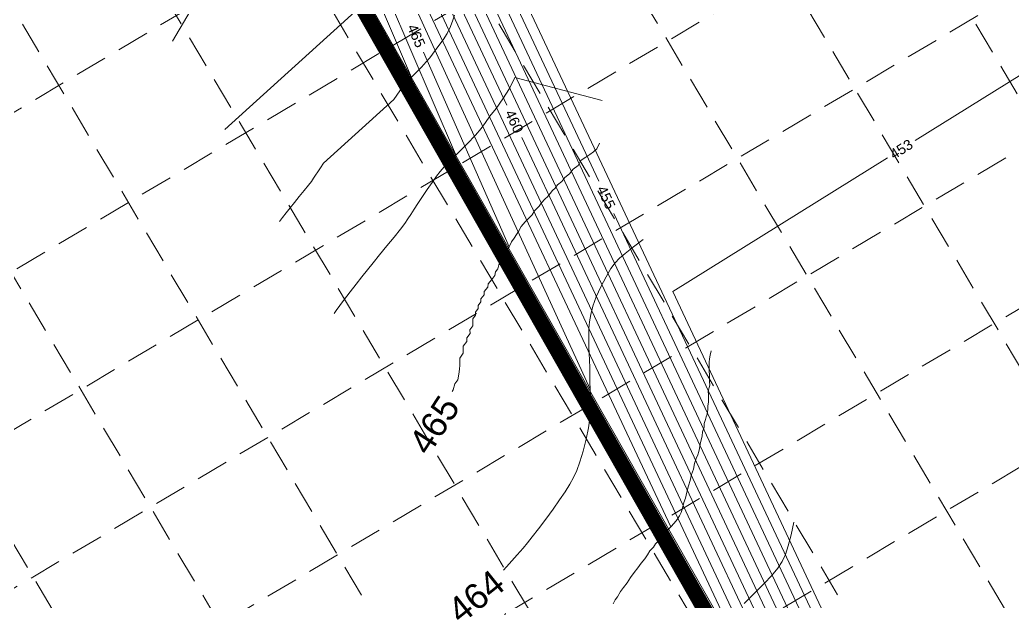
# Model space of a CAD drawing. Header units: inches. Extents: x 2527773 to 2531821, y 6906669 to 6910268.
# Drawn here: x 2528239.1 to 2528628.7, y 6908346.2 to 6908574.5 of the extents above; entities that cross this region are included whole.
import ezdxf
from ezdxf.enums import TextEntityAlignment as Align

# ---------------------------------------------------------------- set-up
doc = ezdxf.new("R2010")
doc.units = ezdxf.units.IN
doc.header["$MEASUREMENT"] = 0
doc.linetypes.add('DASHED', pattern=[0.2286, 0.1524, -0.0762])
doc.linetypes.add('HIDDEN', pattern=[0.009525, 0.00635, -0.003175])
for name, color, linetype, lineweight in [('CE-GRADE-25128 - CE-GRAD-CONT-MAJR-LABL-STD1', 1, 'Continuous', 30), ('CE-GRADE-25128 - CE-GRAD-CONT-MAJR-LINE', 1, 'Continuous', 80), ('CE-GRADE-25128 - CE-GRAD-CONT-MINR-LABL-STD1', 40, 'Continuous', 30), ('CE-GRADE-25128 - CE-GRAD-CONT-MINR-LINE', 40, 'Continuous', 53), ('Level 13', 7, 'Continuous', 0)]:
    doc.layers.add(name, color=color, linetype=linetype, lineweight=lineweight)
doc.layers.add('GRID', color=254, linetype='HIDDEN')
doc.layers.add('LIMITS OF DISTURBANCE', color=1, linetype='HIDDEN')
doc.styles.get("Standard").update_dxf_attribs({"font": 'ARIAL.TTF'})

msp = doc.modelspace()

# ---------------------------------------------------------------- linework, layer by layer
at = {"color": 35, "lineweight": 0}
for p, q in [((2528298.96, 6908566.11), (2528326.16, 6908612.47)), ((2528319.5, 6908531.55), (2528374.67, 6908581.4)), ((2528408.9, 6908574.34), (2528409.6, 6908576.36)), ((2528406.69, 6908569.2), (2528407.95, 6908571.85)), ((2528407.95, 6908571.85), (2528408.9, 6908574.34)), ((2528405.13, 6908566.69), (2528406.69, 6908569.2)), ((2528402.02, 6908562.53), (2528403.48, 6908564.43)), ((2528403.48, 6908564.43), (2528405.13, 6908566.69)), ((2528398.51, 6908558.02), (2528399.88, 6908559.64)), ((2528399.88, 6908559.64), (2528400.91, 6908561.02)), ((2528400.91, 6908561.02), (2528402.02, 6908562.53)), ((2528394.4, 6908553.75), (2528396.58, 6908555.97)), ((2528396.58, 6908555.97), (2528398.51, 6908558.02)), ((2528392.45, 6908551.8), (2528394.4, 6908553.75)), ((2528431.14, 6908547.6), (2528433.2, 6908551.93)), ((2528433.2, 6908551.93), (2528467.5, 6908542.87)), ((2528388.13, 6908546.71), (2528389.19, 6908548.18)), ((2528389.19, 6908548.18), (2528390.09, 6908549.31)), ((2528390.09, 6908549.31), (2528391.07, 6908550.4)), ((2528391.07, 6908550.4), (2528392.45, 6908551.8)), ((2528385.82, 6908543.29), (2528386.97, 6908545.02)), ((2528386.97, 6908545.02), (2528388.13, 6908546.71)), ((2528428.58, 6908543.48), (2528431.14, 6908547.6)), ((2528358.14, 6908518.28), (2528385.82, 6908543.29)), ((2528425.88, 6908539.78), (2528428.58, 6908543.48)), ((2528421.68, 6908534.21), (2528423.49, 6908536.67)), ((2528423.49, 6908536.67), (2528425.88, 6908539.78)), ((2528419.98, 6908531.94), (2528421.68, 6908534.21)), ((2528414.58, 6908525.93), (2528417.75, 6908529.3)), ((2528417.75, 6908529.3), (2528419.98, 6908531.94)), ((2528411.02, 6908522.31), (2528414.58, 6908525.93)), ((2528466.44, 6908526.09), (2528465.41, 6908523.92)), ((2528407.83, 6908519.11), (2528411.02, 6908522.31)), ((2528461.09, 6908520.65), (2528459.3, 6908519.43)), ((2528462.68, 6908521.74), (2528461.09, 6908520.65)), ((2528464.11, 6908522.79), (2528462.68, 6908521.74)), ((2528465.41, 6908523.92), (2528464.11, 6908522.79)), ((2528356.97, 6908516.51), (2528358.14, 6908518.28)), ((2528403.96, 6908515.04), (2528405.57, 6908516.82)), ((2528405.57, 6908516.82), (2528407.83, 6908519.11)), ((2528458.02, 6908517.37), (2528456.08, 6908515.94)), ((2528459.3, 6908519.43), (2528458.02, 6908517.37)), ((2528354.31, 6908512.39), (2528355.07, 6908513.58)), ((2528355.07, 6908513.58), (2528355.95, 6908514.94)), ((2528355.95, 6908514.94), (2528356.97, 6908516.51)), ((2528400.76, 6908510.78), (2528402.49, 6908513.18)), ((2528402.49, 6908513.18), (2528403.96, 6908515.04)), ((2528454.73, 6908514.09), (2528452.82, 6908512.63)), ((2528456.08, 6908515.94), (2528454.73, 6908514.09)), ((2528350.65, 6908507.57), (2528352.3, 6908509.62)), ((2528352.3, 6908509.62), (2528353.47, 6908511.17)), ((2528353.47, 6908511.17), (2528354.31, 6908512.39)), ((2528398.86, 6908508.01), (2528400.76, 6908510.78)), ((2528450.02, 6908509.8), (2528449.11, 6908508.57)), ((2528451.63, 6908511.08), (2528450.02, 6908509.8)), ((2528452.82, 6908512.63), (2528451.63, 6908511.08)), ((2528346.78, 6908502.87), (2528348.71, 6908505.22)), ((2528348.71, 6908505.22), (2528350.65, 6908507.57)), ((2528395.24, 6908502.56), (2528396.97, 6908505.18)), ((2528396.97, 6908505.18), (2528398.86, 6908508.01)), ((2528446.01, 6908505.16), (2528445.16, 6908504.28)), ((2528447.12, 6908506.48), (2528446.01, 6908505.16)), ((2528447.97, 6908507.62), (2528447.12, 6908506.48)), ((2528449.11, 6908508.57), (2528447.97, 6908507.62)), ((2528345.07, 6908500.76), (2528346.78, 6908502.87)), ((2528393.73, 6908500.24), (2528395.24, 6908502.56)), ((2528442.75, 6908501.46), (2528440.97, 6908499.65)), ((2528443.57, 6908502.6), (2528442.75, 6908501.46)), ((2528445.16, 6908504.28), (2528443.57, 6908502.6)), ((2528342.09, 6908496.99), (2528343.55, 6908498.84)), ((2528343.55, 6908498.84), (2528345.07, 6908500.76)), ((2528391.31, 6908496.48), (2528392.43, 6908498.23)), ((2528392.43, 6908498.23), (2528393.73, 6908500.24)), ((2528440.01, 6908498.03), (2528438.41, 6908496.43)), ((2528440.97, 6908499.65), (2528440.01, 6908498.03)), ((2528340.92, 6908495.5), (2528342.09, 6908496.99)), ((2528388.34, 6908492.38), (2528390.07, 6908494.67)), ((2528390.07, 6908494.67), (2528391.31, 6908496.48)), ((2528435.74, 6908493.46), (2528434.72, 6908491.52)), ((2528436.48, 6908494.39), (2528435.74, 6908493.46)), ((2528437.28, 6908495.28), (2528436.48, 6908494.39)), ((2528438.41, 6908496.43), (2528437.28, 6908495.28)), ((2528385.89, 6908489.35), (2528388.34, 6908492.38)), ((2528433.86, 6908490.32), (2528432.91, 6908488.94)), ((2528434.72, 6908491.52), (2528433.86, 6908490.32)), ((2528380.17, 6908482.4), (2528383.03, 6908485.87)), ((2528383.03, 6908485.87), (2528385.89, 6908489.35)), ((2528431.96, 6908487.52), (2528431.06, 6908485.53)), ((2528432.91, 6908488.94), (2528431.96, 6908487.52)), ((2528479.77, 6908485.49), (2528483.58, 6908488.41)), ((2528377.65, 6908479.28), (2528380.17, 6908482.4)), ((2528428.79, 6908482.06), (2528428.15, 6908480.25)), ((2528429.44, 6908483.06), (2528428.79, 6908482.06)), ((2528430.2, 6908484.22), (2528429.44, 6908483.06)), ((2528431.06, 6908485.53), (2528430.2, 6908484.22)), ((2528474.27, 6908481.03), (2528476.55, 6908482.94)), ((2528476.55, 6908482.94), (2528479.77, 6908485.49)), ((2528375.4, 6908476.44), (2528377.65, 6908479.28)), ((2528426.97, 6908478.47), (2528426.56, 6908476.85)), ((2528427.59, 6908479.37), (2528426.97, 6908478.47)), ((2528428.15, 6908480.25), (2528427.59, 6908479.37)), ((2528470.93, 6908477), (2528472.57, 6908479.27)), ((2528472.57, 6908479.27), (2528474.27, 6908481.03)), ((2528373.24, 6908473.7), (2528375.4, 6908476.44)), ((2528425.45, 6908474.26), (2528424.23, 6908472.74)), ((2528425.7, 6908475.71), (2528425.45, 6908474.26)), ((2528426.56, 6908476.85), (2528425.7, 6908475.71)), ((2528469, 6908473.75), (2528470.93, 6908477)), ((2528368.66, 6908467.85), (2528371.03, 6908470.89)), ((2528371.03, 6908470.89), (2528373.24, 6908473.7)), ((2528422.8, 6908471), (2528422.66, 6908469.69)), ((2528424.23, 6908472.74), (2528422.8, 6908471)), ((2528466.96, 6908469.87), (2528469, 6908473.75)), ((2528366.05, 6908464.42), (2528368.66, 6908467.85)), ((2528421.18, 6908466.72), (2528419.92, 6908465.16)), ((2528421.23, 6908467.95), (2528421.18, 6908466.72)), ((2528422.66, 6908469.69), (2528421.23, 6908467.95)), ((2528465.16, 6908465.89), (2528466.96, 6908469.87)), ((2528363.21, 6908460.59), (2528366.05, 6908464.42)), ((2528419.93, 6908463.96), (2528418.8, 6908462.54)), ((2528418.8, 6908462.54), (2528418.85, 6908461.33)), ((2528419.92, 6908465.16), (2528419.93, 6908463.96)), ((2528463.06, 6908459.04), (2528463.88, 6908462.27)), ((2528463.88, 6908462.27), (2528465.16, 6908465.89)), ((2528362.36, 6908459.42), (2528363.21, 6908460.59)), ((2528417.83, 6908458.7), (2528416.73, 6908457.3)), ((2528418.85, 6908461.33), (2528417.77, 6908459.96)), ((2528417.77, 6908459.96), (2528417.83, 6908458.7)), ((2528462.57, 6908456.14), (2528463.06, 6908459.04)), ((2528416.81, 6908454.55), (2528415.63, 6908453.03)), ((2528416.73, 6908457.3), (2528416.78, 6908455.96)), ((2528416.78, 6908455.96), (2528416.81, 6908454.55)), ((2528462.3, 6908453.51), (2528462.57, 6908456.14)), ((2528415.65, 6908451.58), (2528414.34, 6908449.86)), ((2528415.63, 6908453.03), (2528415.65, 6908451.58)), ((2528462.19, 6908451.05), (2528462.3, 6908453.51)), ((2528462.21, 6908448.65), (2528462.19, 6908451.05)), ((2528414.37, 6908448.43), (2528412.95, 6908446.51)), ((2528414.34, 6908449.86), (2528414.37, 6908448.43)), ((2528462.3, 6908446.23), (2528462.21, 6908448.65)), ((2528413.03, 6908443.78), (2528411.66, 6908441.88)), ((2528412.95, 6908446.51), (2528412.99, 6908445.13)), ((2528412.99, 6908445.13), (2528413.03, 6908443.78)), ((2528462.43, 6908443.71), (2528462.3, 6908446.23)), ((2528462.54, 6908441.04), (2528462.43, 6908443.71)), ((2528509.86, 6908443.08), (2528509.61, 6908441.63)), ((2528510.27, 6908444.7), (2528509.86, 6908443.08)), ((2528411.67, 6908439.11), (2528411.56, 6908437.52)), ((2528411.66, 6908441.88), (2528411.69, 6908440.53)), ((2528411.69, 6908440.53), (2528411.67, 6908439.11)), ((2528462.6, 6908438.22), (2528462.54, 6908441.04)), ((2528509.48, 6908440.32), (2528509.42, 6908439.09)), ((2528509.42, 6908439.09), (2528509.43, 6908437.89)), ((2528509.61, 6908441.63), (2528509.48, 6908440.32)), ((2528411.29, 6908435.64), (2528410.83, 6908433.43)), ((2528411.56, 6908437.52), (2528411.29, 6908435.64)), ((2528462.64, 6908435.31), (2528462.6, 6908438.22)), ((2528462.69, 6908432.44), (2528462.64, 6908435.31)), ((2528509.43, 6908437.89), (2528509.48, 6908436.68)), ((2528509.48, 6908436.68), (2528509.54, 6908435.42)), ((2528509.54, 6908435.42), (2528509.6, 6908434.08)), ((2528409.69, 6908431.82), (2528409.1, 6908429.51)), ((2528410.83, 6908433.43), (2528409.69, 6908431.82)), ((2528462.78, 6908429.68), (2528462.69, 6908432.44)), ((2528509.65, 6908431.22), (2528509.09, 6908428.97)), ((2528509.6, 6908434.08), (2528509.63, 6908432.67)), ((2528509.63, 6908432.67), (2528509.65, 6908431.22)), ((2528409.1, 6908429.51), (2528408.65, 6908428.83)), ((2528462.86, 6908426.98), (2528462.78, 6908429.68)), ((2528509.09, 6908428.97), (2528509.12, 6908427.53)), ((2528509.12, 6908427.53), (2528509.16, 6908426.15)), ((2528462.92, 6908424.27), (2528462.86, 6908426.98)), ((2528462.89, 6908421.43), (2528462.92, 6908424.27)), ((2528509.2, 6908424.8), (2528508.92, 6908423.07)), ((2528509.16, 6908426.15), (2528509.2, 6908424.8)), ((2528462.67, 6908418.25), (2528462.89, 6908421.43)), ((2528508.5, 6908419.47), (2528508.3, 6908418.83)), ((2528508.61, 6908419.86), (2528508.5, 6908419.47)), ((2528508.69, 6908420.17), (2528508.61, 6908419.86)), ((2528508.79, 6908420.69), (2528508.69, 6908420.17)), ((2528508.95, 6908421.72), (2528508.79, 6908420.69)), ((2528508.92, 6908423.07), (2528508.95, 6908421.72)), ((2528462.13, 6908414.5), (2528462.67, 6908418.25)), ((2528507.45, 6908416.2), (2528507.44, 6908414.78)), ((2528507.96, 6908417.77), (2528507.45, 6908416.2)), ((2528508.3, 6908418.83), (2528507.96, 6908417.77)), ((2528461.2, 6908410.08), (2528462.13, 6908414.5)), ((2528506.86, 6908412.96), (2528506.75, 6908411.37)), ((2528507.44, 6908414.78), (2528506.86, 6908412.96)), ((2528460.02, 6908405.46), (2528461.2, 6908410.08)), ((2528505.9, 6908408.3), (2528505.63, 6908406.43)), ((2528506.25, 6908409.66), (2528505.9, 6908408.3)), ((2528506.75, 6908411.37), (2528506.25, 6908409.66)), ((2528458.76, 6908401.25), (2528460.02, 6908405.46)), ((2528504.97, 6908404.01), (2528504.41, 6908402.47)), ((2528505.35, 6908405.26), (2528504.97, 6908404.01)), ((2528505.63, 6908406.43), (2528505.35, 6908405.26)), ((2528457.55, 6908397.89), (2528458.76, 6908401.25)), ((2528503.72, 6908400.6), (2528503.26, 6908398.39)), ((2528504.41, 6908402.47), (2528503.72, 6908400.6)), ((2528456.28, 6908395.1), (2528457.55, 6908397.89)), ((2528502.56, 6908396.22), (2528501.97, 6908393.91)), ((2528503.26, 6908398.39), (2528502.56, 6908396.22)), ((2528452.97, 6908389.52), (2528454.8, 6908392.44)), ((2528454.8, 6908392.44), (2528456.28, 6908395.1)), ((2528501.97, 6908393.91), (2528501.34, 6908391.8)), ((2528450.77, 6908386.27), (2528452.97, 6908389.52)), ((2528500.71, 6908389.38), (2528500.15, 6908386.96)), ((2528501.34, 6908391.8), (2528500.71, 6908389.38)), ((2528448.2, 6908382.66), (2528450.77, 6908386.27)), ((2528499.55, 6908385.28), (2528499.02, 6908383.11)), ((2528500.15, 6908386.96), (2528499.55, 6908385.28)), ((2528445.34, 6908378.77), (2528448.2, 6908382.66)), ((2528498.48, 6908381.41), (2528497.82, 6908380.01)), ((2528499.02, 6908383.11), (2528498.48, 6908381.41)), ((2528442.48, 6908374.98), (2528445.34, 6908378.77)), ((2528495.73, 6908377.24), (2528494.35, 6908375.75)), ((2528496.93, 6908378.68), (2528495.73, 6908377.24)), ((2528497.82, 6908380.01), (2528496.93, 6908378.68)), ((2528541.55, 6908372.67), (2528542.67, 6908377.52)), ((2528440.03, 6908371.78), (2528442.48, 6908374.98)), ((2528491.61, 6908373.02), (2528490.97, 6908371.62)), ((2528492.93, 6908374.31), (2528491.61, 6908373.02)), ((2528494.35, 6908375.75), (2528492.93, 6908374.31)), ((2528540.49, 6908368.34), (2528541.55, 6908372.67)), ((2528436.45, 6908367.37), (2528438.18, 6908369.43)), ((2528438.18, 6908369.43), (2528440.03, 6908371.78)), ((2528488.38, 6908369.08), (2528487.64, 6908367.75)), ((2528489.7, 6908370.38), (2528488.38, 6908369.08)), ((2528490.97, 6908371.62), (2528489.7, 6908370.38)), ((2528434.19, 6908364.81), (2528436.45, 6908367.37)), ((2528486.23, 6908366.28), (2528485.31, 6908364.82)), ((2528487.64, 6908367.75), (2528486.23, 6908366.28)), ((2528538.09, 6908362.14), (2528539.41, 6908364.94)), ((2528539.41, 6908364.94), (2528540.49, 6908368.34)), ((2528428.76, 6908358.82), (2528430.99, 6908361.26)), ((2528430.99, 6908361.26), (2528434.19, 6908364.81)), ((2528482.76, 6908361.53), (2528481.48, 6908359.72)), ((2528484.21, 6908363.2), (2528482.76, 6908361.53)), ((2528485.31, 6908364.82), (2528484.21, 6908363.2)), ((2528536.31, 6908359.48), (2528538.09, 6908362.14)), ((2528480.06, 6908357.84), (2528478.63, 6908355.9)), ((2528481.48, 6908359.72), (2528480.06, 6908357.84)), ((2528533.92, 6908356.6), (2528536.31, 6908359.48)), ((2528477.32, 6908353.84), (2528475.89, 6908351.95)), ((2528478.63, 6908355.9), (2528477.32, 6908353.84)), ((2528528.32, 6908350.74), (2528531.15, 6908353.61)), ((2528531.15, 6908353.61), (2528533.92, 6908356.6)), ((2528474.67, 6908350.35), (2528473.55, 6908348.36)), ((2528475.89, 6908351.95), (2528474.67, 6908350.35)), ((2528525.67, 6908348.15), (2528528.32, 6908350.74)), ((2528472.62, 6908347.19), (2528471.77, 6908345.57)), ((2528473.55, 6908348.36), (2528472.62, 6908347.19)), ((2528523.12, 6908345.67), (2528525.67, 6908348.15))]:
    msp.add_line(p, q, dxfattribs=at)
at = {"layer": 'CE-GRADE-25128 - CE-GRAD-CONT-MAJR-LINE', "color": 35, "linetype": 'Continuous', "lineweight": 0}
for p, q in [((2528421.95, 6908605.29), (2528466.12, 6908511.2)), ((2528404, 6908596.45), (2528430.04, 6908540.98)), ((2528397.41, 6908561.85), (2528431.06, 6908485.53)), ((2528435.97, 6908528.34), (2528541.94, 6908302.6)), ((2528472.05, 6908498.56), (2528560.18, 6908310.82))]:
    msp.add_line(p, q, dxfattribs=at)
at = {"layer": 'CE-GRADE-25128 - CE-GRAD-CONT-MINR-LINE', "color": 35, "linetype": 'Continuous', "lineweight": 0}
for p, q in [((2528424.55, 6908609.16), (2528563.8, 6908312.52)), ((2528418.36, 6908603.52), (2528556.55, 6908309.12)), ((2528411.18, 6908599.99), (2528549.29, 6908305.78)), ((2528414.77, 6908601.75), (2528552.93, 6908307.44)), ((2528400.41, 6908594.68), (2528538.32, 6908300.9)), ((2528407.59, 6908598.22), (2528545.63, 6908304.15)), ((2528393.24, 6908591.14), (2528494.35, 6908375.75)), ((2528396.83, 6908592.91), (2528516.26, 6908338.48)), ((2528389.65, 6908589.37), (2528462.78, 6908429.68)), ((2528378.82, 6908584.19), (2528392.67, 6908551.95)), ((2528382.44, 6908585.9), (2528409.95, 6908521.85)), ((2528495.22, 6908468.02), (2528567.42, 6908314.22))]:
    msp.add_line(p, q, dxfattribs=at)
at = {"layer": 'CE-GRADE-25128 - CE-GRAD-CONT-MINR-LINE', "color": 35, "linetype": 'Continuous', "lineweight": 0, "flags": 128}
for points in [[(2528590.3, 6908527.25), (2528694.24, 6908592)], [(2528495.22, 6908468.02), (2528579.38, 6908520.44)]]:
    msp.add_lwpolyline(points, dxfattribs=at)
at = {"layer": 'GRID', "color": 252, "linetype": 'HIDDEN', "lineweight": 0, "ltscale": 2000}
for p, q in [((2527933.97, 6908358.48), (2530788.65, 6910053.72)), ((2527959.52, 6908311.58), (2530814.21, 6910006.82)), ((2527986.87, 6908265.54), (2530841.55, 6909960.78)), ((2528014.21, 6908219.5), (2530868.89, 6909914.74)), ((2528041.55, 6908173.45), (2530896.24, 6909868.69)), ((2528068.89, 6908127.41), (2530923.58, 6909822.65)), ((2528096.24, 6908081.37), (2530950.92, 6909776.61)), ((2528448.72, 6908851.21), (2529405.83, 6907239.49)), ((2528402.26, 6908824.21), (2529359.63, 6907212.06)), ((2528356.22, 6908796.87), (2529313.59, 6907184.71)), ((2528310.17, 6908769.53), (2529267.54, 6907157.37)), ((2528264.13, 6908742.19), (2529221.5, 6907130.03)), ((2528218.09, 6908714.84), (2529175.46, 6907102.69)), ((2528172.04, 6908687.5), (2529129.41, 6907075.34)), ((2528126, 6908660.16), (2529083.37, 6907048)), ((2528079.96, 6908632.82), (2529037.33, 6907020.66))]:
    msp.add_line(p, q, dxfattribs=at)
at = {"layer": 'Level 13', "color": 7, "linetype": 'Continuous', "lineweight": 0}
msp.add_line((2528345.54, 6908634.55), (2528884.54, 6907689.08), dxfattribs=at)
at = {"layer": 'LIMITS OF DISTURBANCE', "linetype": 'DASHED', "lineweight": 0, "ltscale": 200, "const_width": 6}
msp.add_lwpolyline([(2528332.36, 6908651.37), (2528888.03, 6907674.77), (2529627.31, 6908111.38), (2529767.82, 6907853.31), (2529803.13, 6907790.91), (2529843.97, 6907738.74), (2529892.79, 6907769.68), (2529843.96, 6907815.74), (2529662.39, 6908147.63), (2529567.23, 6908242.62), (2530796.16, 6908963.31), (2530836.37, 6908955.22), (2530841.61, 6908987.33), (2530829.91, 6909020.6), (2530361.77, 6909809.42, 0.353669), (2530319.01, 6909816.02), (2528338.87, 6908654.84)], format="xyb", close=True, dxfattribs=at)

# ---------------------------------------------------------------- texts
at = {"color": 35, "lineweight": 0}
for s, rotation, p in [('465', 56.9056, (2528401.59, 6908415.72)), ('464', 38.6419, (2528417.99, 6908348.47))]:
    msp.add_text(s, height=10, rotation=rotation, dxfattribs=at).set_placement(p, align=Align.MIDDLE_CENTER)
at = {"layer": 'CE-GRADE-25128 - CE-GRAD-CONT-MAJR-LABL-STD1', "color": 35, "linetype": 'Continuous', "lineweight": 0}
for s, rotation, p in [('465', 293.7928, (2528394.6, 6908568.24)), ('460', 295.1465, (2528433.01, 6908534.66)), ('455', 295.1465, (2528469.08, 6908504.88))]:
    msp.add_text(s, height=4, rotation=rotation, dxfattribs=at).set_placement(p, align=Align.MIDDLE_CENTER)
at = {"layer": 'CE-GRADE-25128 - CE-GRAD-CONT-MINR-LABL-STD1', "color": 35, "linetype": 'Continuous', "lineweight": 0}
msp.add_text('453', height=4, rotation=31.9206, dxfattribs=at).set_placement((2528584.79, 6908523.81), align=Align.MIDDLE_CENTER)

doc.saveas('drawing.dxf')
